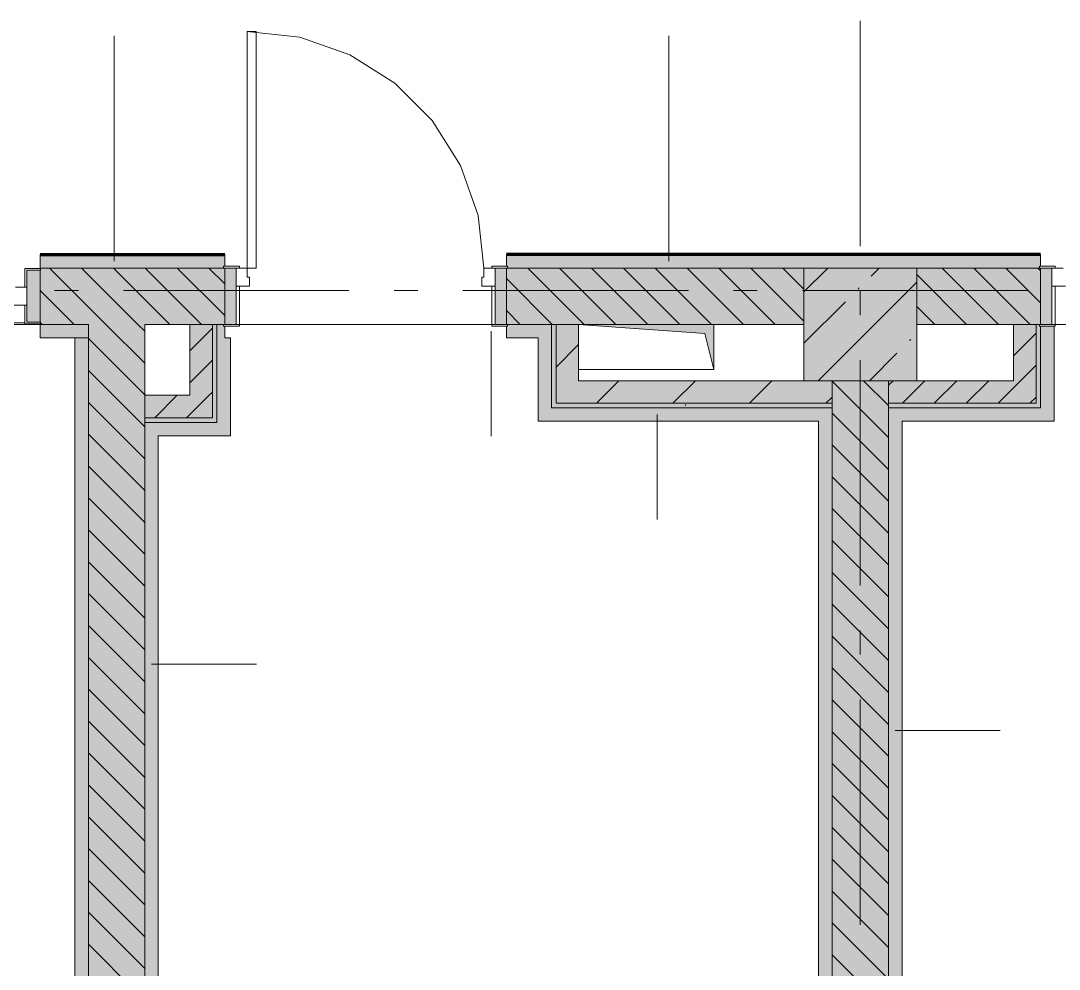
# Model space of a CAD drawing. Header units: millimetres. Extents: x -537608 to 253996, y -217170 to 186033.
# Drawn here: x -309901 to -305294, y -207111 to -202902 of the extents above; entities that cross this region are included whole.
import ezdxf

# ---------------------------------------------------------------- set-up
doc = ezdxf.new("R2010")
doc.units = ezdxf.units.MM
doc.layers.add('16) Лак 1.6м', color=160, linetype='Continuous', lineweight=90)
doc.layers.add('PDF _Геометрия', color=7, linetype='Continuous')
doc.layers.add('PDF _Сплошная заливка', color=7, linetype='Continuous', true_color=0xffffff)

msp = doc.modelspace()

# ---------------------------------------------------------------- hatches: boundary and pattern name
at = {"layer": 'PDF _Сплошная заливка', "true_color": 0xff7d7d, "transparency": 33554559}
h = msp.add_hatch(color=11, dxfattribs=at)
h.paths.add_polyline_path([(-284776.1712, -203999.6527), (-284286.1717, -203999.6527), (-284286.1717, -203939.6542), (-284776.1712, -203939.6542)], flags=0)
h.paths.add_polyline_path([(-286501.1724, -203999.6527), (-286501.1724, -203939.6542), (-291244.9692, -203939.6542), (-291244.9692, -203999.6527), (-287542.4985, -203999.6527)], flags=0)
h.paths.add_polyline_path([(-285801.1714, -203999.6527), (-285476.1722, -203999.6527), (-285476.1722, -203939.6542), (-285801.1714, -203939.6542)], flags=0)
h.paths.add_polyline_path([(-293006.1745, -203999.6527), (-293006.1745, -203939.6542), (-297611.1768, -203939.6542), (-297611.1768, -203999.6527), (-293366.1743, -203999.6527)], flags=0)
h.paths.add_polyline_path([(-301034.8054, -203999.6527), (-299376.1777, -203999.6527), (-299376.1777, -203939.6542), (-304126.1815, -203939.6542), (-304126.1815, -203991.6523), (-304121.178, -203991.6523), (-304121.178, -203999.6527), (-302721.3441, -203999.6527)], flags=0)
h.paths.add_polyline_path([(-306937.6907, -203999.6527), (-305381.1819, -203999.6527), (-305381.1819, -203991.6523), (-305376.1784, -203991.6523), (-305376.1784, -203939.6542), (-307746.1811, -203939.6542), (-307746.1811, -203991.6523), (-307741.182, -203991.6523), (-307741.182, -203999.6527)], flags=0)
h.paths.add_polyline_path([(-309001.1815, -203999.6527), (-309001.1815, -203991.6523), (-308996.1824, -203991.6523), (-308996.1824, -203939.6542), (-309814.9769, -203939.6542), (-309814.9769, -203999.6527), (-309467.4986, -203999.6527)], flags=0)
h.paths.add_polyline_path([(-311997.3066, -203999.6527), (-311576.1843, -203999.6527), (-311576.1843, -203939.6542), (-312481.6783, -203939.6542), (-312481.6783, -203999.6527), (-312426.1838, -203999.6527)], flags=0)
at = {"layer": 'PDF _Сплошная заливка', "transparency": 33554559}
h = msp.add_hatch(color=256, dxfattribs=at)
h.paths.add_polyline_path([(-306866.1824, -204249.6538), (-306426.1788, -204249.6538), (-306426.1788, -203999.6527), (-307746.1811, -203999.6527), (-307746.1811, -204249.6538), (-306937.6907, -204249.6538)], flags=0)
h.paths.add_polyline_path([(-311926.1815, -204249.6538), (-311576.9766, -204247.6558), (-311576.9766, -203999.6527), (-311926.1815, -203999.6527)], flags=0)
h.paths.add_polyline_path([(-309812.979, -204249.6538), (-308996.1824, -204249.6538), (-308996.1824, -203999.6527), (-309812.979, -204001.9908), (-309814.9769, -204249.6538)], flags=0)
h = msp.add_hatch(color=256, dxfattribs=at)
h.paths.add_polyline_path([(-303426.1784, -204249.6538), (-303426.1784, -203999.6527), (-304126.1815, -203999.6527), (-304126.1815, -204249.6538), (-303448.681, -204249.6538)], flags=0)
h.paths.add_polyline_path([(-305926.1808, -204249.6538), (-305376.1784, -204249.6538), (-305376.1784, -203999.6527), (-305926.1808, -203999.6527)], flags=0)
at = {"layer": 'PDF _Сплошная заливка', "true_color": 0xff7d7d, "transparency": 33554559}
h = msp.add_hatch(color=11, dxfattribs=at)
h.paths.add_polyline_path([(-309661.1827, -204309.6524), (-309601.1798, -204309.6524), (-309601.1798, -204249.6538), (-309814.9769, -204249.6538), (-309814.9769, -204309.6524)], flags=0)
h.paths.add_polyline_path([(-311746.1816, -204309.6524), (-311576.1843, -204309.6524), (-311576.1843, -204249.6538), (-311746.1816, -204249.6538)], flags=0)
at = {"layer": 'PDF _Сплошная заливка', "transparency": 33554559}
for points in [[(-309351.1831, -211749.6569), (-309351.1831, -204249.6538), (-309601.1798, -204249.6538), (-309601.1798, -211749.6569), (-309467.4986, -211749.6569)], [(-309050.9621, -204664.6531), (-309030.9612, -204664.6531), (-309030.9612, -204249.6538), (-309050.9621, -204249.6538), (-309050.9621, -204621.1591)], [(-305376.1784, -204619.6563), (-305376.6392, -204257.6542), (-305381.1819, -204257.6542), (-305381.1819, -204249.6538), (-305396.1793, -204249.6538), (-305396.1793, -204619.6563)], [(-306426.1788, -204599.6553), (-306301.1825, -204599.6553), (-306301.1825, -204499.6549), (-307426.1788, -204499.6549), (-307426.1788, -204599.6553), (-306937.6907, -204599.6553)], [(-306301.1825, -211499.6558), (-306051.1814, -211499.6558), (-306051.1814, -204499.6549), (-306301.1825, -204499.6549), (-306301.1825, -211040.3228)], [(-305926.1808, -204599.6553), (-305496.1798, -204599.6553), (-305496.1798, -204499.6549), (-306051.1814, -204499.6549), (-306051.1814, -204599.6553)], [(-309351.1831, -204664.6531), (-309050.9621, -204664.6531), (-309050.9621, -204564.6526), (-309351.1831, -204564.6526), (-309351.1831, -204621.1591)], [(-306301.1825, -204619.6563), (-306301.1825, -204599.6553), (-307526.1793, -204599.6553), (-307526.1793, -204619.6563), (-306937.6907, -204619.6563)], [(-305396.1793, -204619.6563), (-305396.1793, -204599.6553), (-306051.1814, -204599.6553), (-306051.1814, -204619.6563), (-305496.1798, -204619.6563)]]:
    msp.add_hatch(color=256, dxfattribs=at).paths.add_polyline_path(points)
at = {"layer": 'PDF _Сплошная заливка', "true_color": 0xff7d7d, "transparency": 33554559}
h = msp.add_hatch(color=11, dxfattribs=at)
h.paths.add_polyline_path([(-307546.1802, -204309.6524), (-307546.1802, -204249.6538), (-307741.182, -204251.7981), (-307741.182, -204257.6542), (-307746.1811, -204257.6542), (-307746.1811, -204309.6524), (-307606.1788, -204309.6524)], flags=0)
h.paths.add_polyline_path([(-309030.9612, -204309.6524), (-308996.1824, -204309.6524), (-308996.1824, -204257.6542), (-309001.1815, -204257.6542), (-309001.1815, -204249.6538), (-309030.9612, -204249.6538)], flags=0)
for points in [[(-305326.1782, -204619.6563), (-305316.1799, -204619.6563), (-305316.1799, -204257.6542), (-305376.1784, -204257.6542), (-305376.1784, -204619.6563)], [(-309030.9612, -204684.654), (-308970.9627, -204684.654), (-308970.9627, -204309.6524), (-309030.9612, -204309.6524), (-309030.9612, -204621.1591)], [(-306361.181, -204679.6549), (-306301.1825, -204679.6549), (-306301.1825, -204619.6563), (-307546.1802, -204619.6563), (-307546.1802, -204679.6549), (-306937.6907, -204679.6549)], [(-309351.1831, -211689.6583), (-309291.1802, -211689.6583), (-309291.1802, -204684.654), (-309351.1831, -204684.654), (-309351.1831, -211040.3228)], [(-306051.1814, -211439.6572), (-305991.1785, -211439.6572), (-305991.1785, -204679.6549), (-306051.1814, -204679.6549), (-306051.1814, -211040.3228)]]:
    msp.add_hatch(color=11, dxfattribs=at).paths.add_polyline_path(points)

# ---------------------------------------------------------------- linework, layer by layer
at = {"layer": '16) Лак 1.6м'}
for p, q in [((-309814.9769, -203939.6542), (-308996.1824, -203939.6542)), ((-305376.1784, -203939.6542), (-307746.1811, -203939.6542))]:
    msp.add_line(p, q, dxfattribs=at)
at = {"layer": 'PDF _Геометрия', "color": 253, "lineweight": 9, "true_color": 0xaaaaaa}
for p, q in [((-306176.182, -203902.4855), (-306176.182, -202902.4855)), ((-309645.0313, -204099.6531), (-309750.8662, -204099.6531)), ((-308445.0303, -204099.6531), (-309445.0304, -204099.6531)), ((-308139.1987, -204099.6531), (-308245.0337, -204099.6531)), ((-306939.1977, -204099.6531), (-307939.1978, -204099.6531)), ((-306633.3662, -204099.6531), (-306739.1968, -204099.6531)), ((-305433.3652, -204099.6531), (-306433.3653, -204099.6531)), ((-306176.182, -204208.3214), (-306176.182, -204102.4864)), ((-309246.1835, -204249.6538), (-309239.1821, -204249.6538)), ((-306826.1805, -204249.6538), (-307426.1788, -204249.6538)), ((-307426.1788, -204249.6538), (-307426.1788, -204449.6547)), ((-306866.1824, -204289.6557), (-307426.1788, -204249.6538)), ((-306826.1805, -204449.6547), (-306826.1805, -204249.6538)), ((-305626.1795, -204249.6538), (-305619.1781, -204249.6538)), ((-306826.1805, -204449.6547), (-306866.1824, -204289.6557)), ((-306176.182, -205408.3181), (-306176.182, -204408.3179)), ((-307426.1788, -204449.6547), (-306826.1805, -204449.6547)), ((-306176.182, -205714.1539), (-306176.182, -205608.319)), ((-306176.182, -206914.1549), (-306176.182, -205914.1548))]:
    msp.add_line(p, q, dxfattribs=at)
at = {"layer": 'PDF _Геометрия', "lineweight": 9}
for p, q in [((-308896.1819, -202949.6545), (-308896.1819, -203999.6527)), ((-308856.18, -202949.6545), (-308896.1819, -202949.6545)), ((-308662.5347, -202975.9787), (-308896.1819, -202949.6545)), ((-308856.18, -203999.6527), (-308856.18, -202949.6545)), ((-309487.0389, -203969.6535), (-309487.0389, -202969.6533)), ((-308440.6038, -203053.6358), (-308662.5347, -202975.9787)), ((-307026.0264, -203969.6535), (-307026.0264, -202969.6533)), ((-308241.5157, -203178.731), (-308440.6038, -203053.6358)), ((-308075.256, -203344.9887), (-308241.5157, -203178.731)), ((-307950.165, -203544.0746), (-308075.256, -203344.9887)), ((-307872.5079, -203766.0054), (-307950.165, -203544.0746)), ((-307846.1816, -203999.6527), (-307872.5079, -203766.0054)), ((-309814.9769, -203999.6527), (-309814.9769, -203939.6542)), ((-308996.1824, -203939.6542), (-308996.1824, -203991.6523)), ((-307746.1811, -203939.6542), (-307746.1811, -203991.6523)), ((-305376.1784, -203991.6523), (-305376.1784, -203939.6542)), ((-309812.979, -204001.655), (-309882.9758, -204001.655)), ((-309882.9758, -204001.655), (-309882.9758, -204084.6557)), ((-309874.9754, -204084.6557), (-309874.9754, -204009.6553)), ((-309874.9754, -204009.6553), (-309812.979, -204009.6553)), ((-309814.9769, -204009.6553), (-309874.9754, -204009.6553)), ((-309874.9754, -204009.6553), (-309874.9754, -204239.6555)), ((-309814.9769, -203999.6527), (-309001.1815, -203999.6527)), ((-309001.1815, -203999.6527), (-309814.9769, -203999.6527)), ((-309814.9769, -204239.6555), (-309814.9769, -204009.6553)), ((-309812.979, -204009.6553), (-309812.979, -204001.655)), ((-309523.2472, -204249.6538), (-309773.2483, -203999.6527)), ((-309381.8283, -204249.6538), (-309631.8251, -203999.6527)), ((-309240.405, -204249.6538), (-309490.406, -203999.6527)), ((-309098.9859, -204249.6538), (-309348.9827, -203999.6527)), ((-308996.1824, -204211.0341), (-309207.5638, -203999.6527)), ((-308996.1824, -204069.6151), (-309066.1405, -203999.6527)), ((-308931.1803, -203991.6523), (-309001.1815, -203991.6523)), ((-309001.1815, -203991.6523), (-309001.1815, -203999.6527)), ((-309001.1815, -203999.6527), (-308931.1803, -203999.6527)), ((-308946.1822, -203999.6527), (-308996.1824, -203999.6527)), ((-308996.1824, -203999.6527), (-308996.1824, -204249.6538)), ((-308896.1819, -203999.6527), (-308946.1822, -203999.6527)), ((-308946.1822, -203999.6527), (-308946.1822, -204079.6522)), ((-308946.1822, -204249.6538), (-308946.1822, -203999.6527)), ((-308931.1803, -203999.6527), (-308946.1822, -203999.6527)), ((-308946.1822, -203999.6527), (-308946.1822, -204000.656)), ((-308946.1822, -204000.656), (-308931.1803, -204000.656)), ((-308931.1803, -203999.6527), (-308931.1803, -203991.6523)), ((-308931.1803, -204000.656), (-308931.1803, -203999.6527)), ((-308896.1819, -204039.6546), (-308896.1819, -203999.6527)), ((-308896.1819, -203999.6527), (-308856.18, -203999.6527)), ((-307846.1816, -203999.6527), (-307846.1816, -204039.6546)), ((-307796.1813, -203999.6527), (-307846.1816, -203999.6527)), ((-307741.182, -203991.6523), (-307811.1789, -203991.6523)), ((-307811.1789, -203991.6523), (-307811.1789, -203999.6527)), ((-307796.1813, -203999.6527), (-307811.1789, -203999.6527)), ((-307811.1789, -203999.6527), (-307811.1789, -204000.656)), ((-307811.1789, -203999.6527), (-307741.182, -203999.6527)), ((-307811.1789, -204000.656), (-307796.1813, -204000.656)), ((-307796.1813, -204079.6522), (-307796.1813, -203999.6527)), ((-307746.1811, -203999.6527), (-307796.1813, -203999.6527)), ((-307796.1813, -203999.6527), (-307796.1813, -204249.6538)), ((-307796.1813, -204000.656), (-307796.1813, -203999.6527)), ((-307746.1811, -204249.6538), (-307746.1811, -203999.6527)), ((-307741.182, -203999.6527), (-307741.182, -203991.6523)), ((-306426.1788, -203999.6527), (-307741.182, -203999.6527)), ((-307741.182, -203999.6527), (-306426.1788, -203999.6527)), ((-307401.928, -204249.6538), (-307651.9291, -203999.6527)), ((-307260.5047, -204249.6538), (-307510.5058, -203999.6527)), ((-307119.0857, -204249.6538), (-307369.0825, -203999.6527)), ((-306977.6624, -204249.6538), (-307227.6636, -203999.6527)), ((-306836.2434, -204249.6538), (-307086.2402, -203999.6527)), ((-306694.8201, -204249.6538), (-306944.8212, -203999.6527)), ((-306553.3968, -204249.6538), (-306803.398, -203999.6527)), ((-306426.1788, -204235.4529), (-306661.979, -203999.6527)), ((-306426.1788, -204094.0296), (-306520.5557, -203999.6527)), ((-306426.1788, -204105.746), (-306320.0898, -203999.6527)), ((-305926.1808, -203999.6527), (-306426.1788, -203999.6527)), ((-306426.1788, -203999.6527), (-306426.1788, -204499.6549)), ((-306128.4208, -204036.085), (-306091.9885, -203999.6527)), ((-305926.1808, -204499.6549), (-305926.1808, -203999.6527)), ((-305381.1819, -203999.6527), (-305926.1808, -203999.6527)), ((-305926.1808, -203999.6527), (-305381.1819, -203999.6527)), ((-305563.4467, -204249.6538), (-305813.4478, -203999.6527)), ((-305422.0277, -204249.6538), (-305672.0288, -203999.6527)), ((-305376.1784, -204154.0798), (-305530.6056, -203999.6527)), ((-305376.1784, -204012.6566), (-305389.1866, -203999.6527)), ((-305311.1807, -203991.6523), (-305381.1819, -203991.6523)), ((-305381.1819, -203991.6523), (-305381.1819, -203999.6527)), ((-305381.1819, -203999.6527), (-305311.1807, -203999.6527)), ((-305326.1782, -203999.6527), (-305376.1784, -203999.6527)), ((-305376.1784, -203999.6527), (-305376.1784, -204249.6538)), ((-305276.1779, -203999.6527), (-305326.1782, -203999.6527)), ((-305326.1782, -203999.6527), (-305326.1782, -204079.6522)), ((-305326.1782, -204249.6538), (-305326.1782, -203999.6527)), ((-305311.1807, -203999.6527), (-305326.1782, -203999.6527)), ((-305326.1782, -203999.6527), (-305326.1782, -204000.656)), ((-305326.1782, -204000.656), (-305311.1807, -204000.656)), ((-305311.1807, -203999.6527), (-305311.1807, -203991.6523)), ((-305311.1807, -204000.656), (-305311.1807, -203999.6527)), ((-308886.1793, -204039.6546), (-308896.1819, -204039.6546)), ((-308886.1793, -204079.6522), (-308886.1793, -204039.6546)), ((-307846.1816, -204039.6546), (-307856.1799, -204039.6546)), ((-307856.1799, -204039.6546), (-307856.1799, -204079.6522)), ((-307543.347, -204249.6538), (-307746.1811, -204046.8197)), ((-306363.8895, -204499.6549), (-305926.1808, -204061.942)), ((-305704.87, -204249.6538), (-305926.1808, -204028.343)), ((-309874.9754, -204084.6557), (-309924.9756, -204084.6557)), ((-309882.9758, -204084.6557), (-309874.9754, -204084.6557)), ((-309874.9754, -204164.6552), (-309874.9754, -204084.6557)), ((-309664.6705, -204249.6538), (-309814.9769, -204099.3475)), ((-308946.1822, -204079.6522), (-308886.1793, -204079.6522)), ((-308931.1803, -204079.6522), (-308946.1822, -204079.6522)), ((-308946.1822, -204079.6522), (-308946.1822, -204249.6538)), ((-308931.1803, -204249.6538), (-308931.1803, -204079.6522)), ((-307856.1799, -204079.6522), (-307796.1813, -204079.6522)), ((-307796.1813, -204079.6522), (-307811.1789, -204079.6522)), ((-307811.1789, -204079.6522), (-307811.1789, -204249.6538)), ((-307796.1813, -204249.6538), (-307796.1813, -204079.6522)), ((-306185.4439, -204093.1125), (-306180.7031, -204088.3674)), ((-305326.1782, -204079.6522), (-305266.1797, -204079.6522)), ((-305311.1807, -204079.6522), (-305326.1782, -204079.6522)), ((-305326.1782, -204079.6522), (-305326.1782, -204249.6538)), ((-305311.1807, -204249.6538), (-305311.1807, -204079.6522)), ((-306426.1788, -204333.8429), (-306242.4714, -204150.1356)), ((-309934.9783, -204164.6552), (-309874.9754, -204164.6552)), ((-309874.9754, -204164.6552), (-309882.9758, -204164.6552)), ((-309882.9758, -204164.6552), (-309882.9758, -204247.6558)), ((-309874.9754, -204239.6555), (-309874.9754, -204164.6552)), ((-307684.7703, -204249.6538), (-307746.1811, -204188.2429)), ((-305846.2933, -204249.6538), (-305926.1808, -204169.7663)), ((-309882.9758, -204247.6558), (-309812.979, -204247.6558)), ((-309812.979, -204239.6555), (-309874.9754, -204239.6555)), ((-309874.9754, -204239.6555), (-309814.9769, -204239.6555)), ((-309814.9769, -204309.6524), (-309814.9769, -204249.6538)), ((-309814.9769, -204249.6538), (-309601.1798, -204249.6538)), ((-309601.1798, -204249.6538), (-309814.9769, -204249.6538)), ((-309812.979, -204247.6558), (-309812.979, -204239.6555)), ((-309806.0895, -204249.6538), (-309812.979, -204242.7687)), ((-309601.1798, -204249.6538), (-309601.1798, -204309.6524)), ((-309601.1798, -204309.6524), (-309601.1798, -204249.6538)), ((-309351.1831, -204421.7223), (-309523.2472, -204249.6538)), ((-309351.1831, -204280.299), (-309381.8283, -204249.6538)), ((-309351.1831, -211749.6569), (-309351.1831, -204249.6538)), ((-309351.1831, -204249.6538), (-309030.9612, -204249.6538)), ((-309050.9621, -204249.6538), (-309150.9626, -204249.6538)), ((-309150.9626, -204249.6538), (-309150.9626, -204564.6526)), ((-309030.9612, -204249.6538), (-309050.9621, -204249.6538)), ((-309050.9621, -204564.6526), (-309050.9621, -204249.6538)), ((-309030.9612, -204309.6524), (-309030.9612, -204249.6538)), ((-309030.9612, -204249.6538), (-309001.1815, -204249.6538)), ((-309001.1815, -204249.6538), (-309030.9612, -204249.6538)), ((-309030.9612, -204249.6538), (-309030.9612, -204309.6524)), ((-308931.1803, -204249.6538), (-309001.1815, -204249.6538)), ((-309001.1815, -204249.6538), (-309001.1815, -204257.6542)), ((-308996.1824, -204249.6538), (-308946.1822, -204249.6538)), ((-308946.1822, -204249.6538), (-308931.1803, -204249.6538)), ((-308931.1803, -204257.6542), (-308931.1803, -204249.6538)), ((-307811.1789, -204249.6538), (-307796.1813, -204249.6538)), ((-307741.182, -204249.6538), (-307811.1789, -204249.6538)), ((-307811.1789, -204249.6538), (-307811.1789, -204257.6542)), ((-307796.1813, -204249.6538), (-307746.1811, -204249.6538)), ((-307741.182, -204257.6542), (-307741.182, -204249.6538)), ((-307546.1802, -204249.6538), (-307741.182, -204249.6538)), ((-307741.182, -204249.6538), (-307546.1802, -204249.6538)), ((-307526.1793, -204249.6538), (-307546.1802, -204249.6538)), ((-307546.1802, -204249.6538), (-307546.1802, -204619.6563)), ((-307546.1802, -204249.6538), (-307546.1802, -204309.6524)), ((-307426.1788, -204249.6538), (-307526.1793, -204249.6538)), ((-307526.1793, -204249.6538), (-307526.1793, -204599.6553)), ((-307426.1788, -204499.6549), (-307426.1788, -204249.6538)), ((-306826.1805, -204249.6538), (-306426.1788, -204249.6538)), ((-305926.1808, -204249.6538), (-305381.1819, -204249.6538)), ((-305396.1793, -204249.6538), (-305496.1798, -204249.6538)), ((-305496.1798, -204249.6538), (-305496.1798, -204499.6549)), ((-305381.1819, -204249.6538), (-305396.1793, -204249.6538)), ((-305396.1793, -204249.6538), (-305396.1793, -204599.6553)), ((-305311.1807, -204249.6538), (-305381.1819, -204249.6538)), ((-305381.1819, -204249.6538), (-305381.1819, -204257.6542)), ((-305376.1784, -204249.6538), (-305326.1782, -204249.6538)), ((-305326.1782, -204249.6538), (-305311.1807, -204249.6538)), ((-305311.1807, -204257.6542), (-305311.1807, -204249.6538)), ((-309150.9626, -204367.1621), (-309050.9621, -204267.1617)), ((-309001.1815, -204257.6542), (-308931.1803, -204257.6542)), ((-308996.1824, -204309.6524), (-308996.1824, -204257.6542)), ((-307813.9303, -204279.6531), (-307813.9303, -204745.8023)), ((-307811.1789, -204257.6542), (-307741.182, -204257.6542)), ((-307746.1811, -204257.6542), (-307746.1811, -204309.6524)), ((-305496.1798, -204389.3418), (-305396.1793, -204289.3414)), ((-305381.1819, -204257.6542), (-305311.1807, -204257.6542)), ((-305376.1784, -204619.6563), (-305376.1784, -204257.6542)), ((-305376.1784, -204257.6542), (-305376.1784, -204619.6563)), ((-305316.1799, -204619.6563), (-305316.1799, -204257.6542)), ((-309661.1827, -204309.6524), (-309814.9769, -204309.6524)), ((-309661.1827, -211689.6583), (-309661.1827, -204309.6524)), ((-309601.1798, -204309.6524), (-309661.1827, -204309.6524)), ((-309601.1798, -204309.6524), (-309601.1798, -211749.6569)), ((-309601.1798, -211749.6569), (-309601.1798, -204309.6524)), ((-309351.1831, -204563.1412), (-309601.1798, -204313.1401)), ((-309030.9612, -204564.6526), (-309030.9612, -204309.6524)), ((-309030.9612, -204309.6524), (-309030.9612, -204564.6526)), ((-308970.9627, -204309.6524), (-308996.1824, -204309.6524)), ((-308970.9627, -204684.654), (-308970.9627, -204309.6524)), ((-307746.1811, -204309.6524), (-307606.1788, -204309.6524)), ((-307606.1788, -204309.6524), (-307606.1788, -204679.6549)), ((-307546.1802, -204309.6524), (-307546.1802, -204619.6563)), ((-307526.1793, -204439.441), (-307426.1788, -204339.4406)), ((-305957.347, -204321.2094), (-305952.6062, -204316.4686)), ((-306135.7925, -204499.6549), (-306014.3701, -204378.2326)), ((-309150.9626, -204508.5854), (-309050.9621, -204408.5849)), ((-305496.1798, -204530.7608), (-305396.1793, -204430.7603)), ((-309351.1831, -204704.5645), (-309601.1798, -204454.5634)), ((-306426.1788, -204499.6549), (-307426.1788, -204499.6549)), ((-307346.9846, -204599.6553), (-307246.9841, -204499.6549)), ((-307007.5713, -204599.6553), (-306907.5708, -204499.6549)), ((-306668.1622, -204599.6553), (-306568.1618, -204499.6549)), ((-306426.1788, -204499.6549), (-305926.1808, -204499.6549)), ((-306301.1825, -204599.6553), (-306301.1825, -204499.6549)), ((-306051.1814, -204751.8735), (-306301.1825, -204501.8725)), ((-306051.1814, -204610.4503), (-306161.9768, -204499.6549)), ((-306051.1814, -204520.0779), (-306030.7584, -204499.6549)), ((-306051.1814, -211499.6558), (-306051.1814, -204499.6549)), ((-306051.1814, -204499.6549), (-306051.1814, -204599.6553)), ((-305989.3356, -204599.6553), (-305889.3395, -204499.6549)), ((-305496.1798, -204499.6549), (-305926.1808, -204499.6549)), ((-305847.9166, -204599.6553), (-305747.9162, -204499.6549)), ((-305706.4934, -204599.6553), (-305606.4929, -204499.6549)), ((-309351.1831, -204567.3826), (-309348.4531, -204564.6526)), ((-309150.9626, -204564.6526), (-309351.1831, -204564.6526)), ((-309351.1831, -204564.6526), (-309351.1831, -204664.6531)), ((-309307.0303, -204664.6531), (-309207.0298, -204564.6526)), ((-309165.607, -204664.6531), (-309065.6066, -204564.6526)), ((-309065.6066, -204564.6526), (-309050.9621, -204550.0082)), ((-309050.9621, -204664.6531), (-309050.9621, -204564.6526)), ((-309030.9612, -204664.6531), (-309030.9612, -204564.6526)), ((-306328.7489, -204599.6553), (-306301.1825, -204572.0846)), ((-305565.0743, -204599.6553), (-305496.1798, -204530.7608)), ((-305423.651, -204599.6553), (-305396.1793, -204572.1836)), ((-309351.1831, -204845.9835), (-309601.1798, -204595.9867)), ((-307526.1793, -204599.6553), (-307426.1788, -204599.6553)), ((-307426.1788, -204599.6553), (-306301.1825, -204599.6553)), ((-306301.1825, -204619.6563), (-306301.1825, -204599.6553)), ((-305496.1798, -204599.6553), (-306051.1814, -204599.6553)), ((-306051.1814, -204599.6553), (-306051.1814, -204619.6563)), ((-305396.1793, -204599.6553), (-305496.1798, -204599.6553)), ((-309351.1831, -204664.6531), (-309351.1831, -204684.654)), ((-309351.1831, -204664.6531), (-309050.9621, -204664.6531)), ((-309030.9612, -204684.654), (-309030.9612, -204664.6531)), ((-309030.9612, -204684.654), (-309030.9612, -204664.6531)), ((-307546.1802, -204619.6563), (-307526.1793, -204619.6563)), ((-307546.1802, -204619.6563), (-307526.1793, -204619.6563)), ((-307526.1793, -204619.6563), (-307426.1788, -204619.6563)), ((-307426.1788, -204619.6563), (-306301.1825, -204619.6563)), ((-306301.1825, -204619.6563), (-307426.1788, -204619.6563)), ((-307077.9858, -204649.6556), (-307077.9858, -205115.8048)), ((-306301.1825, -204679.6549), (-306301.1825, -204619.6563)), ((-306301.1825, -204619.6563), (-306301.1825, -211499.6558)), ((-306051.1814, -204893.2926), (-306301.1825, -204643.2958)), ((-306051.1814, -204619.6563), (-305496.1798, -204619.6563)), ((-305496.1798, -204619.6563), (-306051.1814, -204619.6563)), ((-306051.1814, -204619.6563), (-306051.1814, -204679.6549)), ((-305496.1798, -204619.6563), (-305396.1793, -204619.6563)), ((-305396.1793, -204619.6563), (-305376.1784, -204619.6563)), ((-305376.1784, -204619.6563), (-305396.1793, -204619.6563)), ((-305316.1799, -204679.6549), (-305316.1799, -204619.6563)), ((-309351.1831, -211689.6583), (-309351.1831, -204684.654)), ((-309351.1831, -204684.654), (-309291.1802, -204684.654)), ((-309351.1831, -204684.654), (-309030.9612, -204684.654)), ((-309291.1802, -204684.654), (-309030.9612, -204684.654)), ((-308970.9627, -204744.6525), (-308970.9627, -204684.654)), ((-307606.1788, -204679.6549), (-307546.1802, -204679.6549)), ((-307546.1802, -204679.6549), (-306361.181, -204679.6549)), ((-306361.181, -204679.6549), (-306361.181, -211439.6572)), ((-306301.1825, -211499.6558), (-306301.1825, -204679.6549)), ((-306051.1814, -204679.6549), (-306051.1814, -211439.6572)), ((-305991.1785, -211439.6572), (-305991.1785, -204679.6549)), ((-305991.1785, -204679.6549), (-305316.1799, -204679.6549)), ((-309351.1831, -204987.4068), (-309601.1798, -204737.4057)), ((-309291.1802, -211689.6583), (-309291.1802, -204744.6525)), ((-309291.1802, -204744.6525), (-308970.9627, -204744.6525)), ((-306051.1814, -205034.7159), (-306301.1825, -204784.7147)), ((-309351.1831, -205128.8258), (-309601.1798, -204878.829)), ((-306051.1814, -205176.1348), (-306301.1825, -204926.138)), ((-309351.1831, -205270.2491), (-309601.1798, -205020.248)), ((-306051.1814, -205317.5581), (-306301.1825, -205067.557)), ((-309351.1831, -205411.6724), (-309601.1798, -205161.6713)), ((-306051.1814, -205458.9814), (-306301.1825, -205208.9803)), ((-309351.1831, -205553.0914), (-309601.1798, -205303.0903)), ((-306051.1814, -205600.4004), (-306301.1825, -205350.3993)), ((-309351.1831, -205694.5147), (-309601.1798, -205444.5135)), ((-306051.1814, -205741.8237), (-306301.1825, -205491.8226)), ((-309351.1831, -205835.9336), (-309601.1798, -205585.9368)), ((-306051.1814, -205883.2426), (-306301.1825, -205633.2415)), ((-309351.1831, -205977.3569), (-309601.1798, -205727.3559)), ((-309321.1795, -205758.3153), (-308855.0303, -205758.3153)), ((-306051.1814, -206024.666), (-306301.1825, -205774.6649)), ((-309351.1831, -206118.776), (-309601.1798, -205868.7791)), ((-306051.1814, -206166.085), (-306301.1825, -205916.0882)), ((-309351.1831, -206260.1992), (-309601.1798, -206010.1981)), ((-306051.1814, -206307.5082), (-306301.1825, -206057.5071)), ((-306021.1821, -206052.5597), (-305555.0287, -206052.5597)), ((-309351.1831, -206401.6225), (-309601.1798, -206151.6214)), ((-306051.1814, -206448.9315), (-306301.1825, -206198.9304)), ((-309351.1831, -206543.0415), (-309601.1798, -206293.0404)), ((-306051.1814, -206590.3505), (-306301.1825, -206340.3494)), ((-309351.1831, -206684.4648), (-309601.1798, -206434.4637)), ((-306051.1814, -206731.7738), (-306301.1825, -206481.7727)), ((-309351.1831, -206825.8838), (-309601.1798, -206575.8827)), ((-306051.1814, -206873.1928), (-306301.1825, -206623.1917)), ((-309351.1831, -206967.307), (-309601.1798, -206717.3059)), ((-306051.1814, -207014.6161), (-306301.1825, -206764.615)), ((-309351.1831, -207108.726), (-309601.1798, -206858.7292)), ((-306051.1814, -207156.035), (-306301.1825, -206906.0383)), ((-309351.1831, -207250.1494), (-309601.1798, -207000.1483)), ((-306051.1814, -207297.4584), (-306301.1825, -207047.4573))]:
    msp.add_line(p, q, dxfattribs=at)
at = {"layer": 'PDF _Геометрия', "color": 9, "lineweight": 9, "true_color": 0xc0c0c0}
for p, q in [((-309814.9769, -204249.6538), (-311576.1843, -204249.6538)), ((-311506.9798, -204243.6557), (-309882.9758, -204243.6557)), ((-308931.1803, -204249.6538), (-307811.1789, -204249.6538)), ((-307811.1789, -204249.6538), (-308931.1803, -204249.6538)), ((-304191.1792, -204249.6538), (-305311.1807, -204249.6538)), ((-305311.1807, -204249.6538), (-304191.1792, -204249.6538))]:
    msp.add_line(p, q, dxfattribs=at)
at = {"layer": 'PDF _Геометрия', "color": 8, "lineweight": 9, "true_color": 0x787878}
for p, q in [((-306950.1821, -204605.83), (-306953.5364, -204611.6387)), ((-306723.407, -204619.4453), (-306723.5276, -204619.6563))]:
    msp.add_line(p, q, dxfattribs=at)
at = {"layer": 'PDF _Сплошная заливка', "color": 7, "lineweight": 35, "true_color": 0xf4f4f4, "transparency": 33554559}
for points in [[(-309814.9769, -204239.6555), (-309814.9769, -204009.6553), (-309874.9754, -204239.6555), (-309874.9754, -204009.6553)], [(-308946.1822, -204249.6538), (-308946.1822, -203999.6527), (-308996.1824, -204249.6538), (-308996.1824, -203999.6527)], [(-307796.1813, -204249.6538), (-307746.1811, -204249.6538), (-307796.1813, -203999.6527), (-307746.1811, -203999.6527)], [(-305326.1782, -204249.6538), (-305326.1782, -203999.6527), (-305376.1784, -204249.6538), (-305376.1784, -203999.6527)]]:
    msp.add_solid(points, dxfattribs=at)
at = {"layer": 'PDF _Сплошная заливка', "lineweight": 35, "transparency": 33554559}
for points in [[(-306426.1788, -204499.6549), (-305926.1808, -204499.6549), (-306426.1788, -203999.6527), (-305926.1808, -203999.6527)], [(-309050.9621, -204564.6526), (-309050.9621, -204249.6538), (-309150.9626, -204564.6526), (-309150.9626, -204249.6538)], [(-307526.1793, -204619.6563), (-307526.1793, -204249.6538), (-307546.1802, -204619.6563), (-307546.1802, -204249.6538)], [(-307426.1788, -204599.6553), (-307426.1788, -204249.6538), (-307526.1793, -204599.6553), (-307526.1793, -204249.6538)], [(-305396.1793, -204599.6553), (-305396.1793, -204249.6538), (-305496.1798, -204599.6553), (-305496.1798, -204249.6538)], [(-309351.1831, -204684.654), (-309030.9612, -204684.654), (-309351.1831, -204664.6531), (-309030.9612, -204664.6531)]]:
    msp.add_solid(points, dxfattribs=at)
at = {"layer": 'PDF _Сплошная заливка', "color": 254, "lineweight": 35, "true_color": 0xe2e2e2, "transparency": 33554559}
msp.add_solid([(-306826.1805, -204449.6547), (-306826.1805, -204249.6538), (-306866.1824, -204289.6557), (-307426.1788, -204249.6538)], dxfattribs=at)
at = {"layer": 'PDF _Сплошная заливка', "color": 40, "lineweight": 35, "true_color": 0xfca910, "transparency": 33554559}
msp.add_solid([(-309601.1798, -211749.6569), (-309601.1798, -204309.6524), (-309661.1827, -211749.6569), (-309661.1827, -204309.6524)], dxfattribs=at)
at = {"layer": 'PDF _Сплошная заливка', "color": 11, "lineweight": 35, "true_color": 0xff7d7d, "transparency": 33554559}
for points in [[(-307546.1802, -204679.6549), (-307546.1802, -204309.6524), (-307606.1788, -204679.6549), (-307606.1788, -204309.6524)], [(-306051.1814, -204679.6549), (-305316.1799, -204679.6549), (-306051.1814, -204619.6563), (-305316.1799, -204619.6563)], [(-309291.1802, -204744.6525), (-308970.9627, -204744.6525), (-309291.1802, -204684.654), (-308970.9627, -204684.654)], [(-306301.1825, -211499.6558), (-306301.1825, -204679.6549), (-306361.181, -211499.6558), (-306361.181, -204679.6549)]]:
    msp.add_solid(points, dxfattribs=at)

doc.saveas('drawing.dxf')
